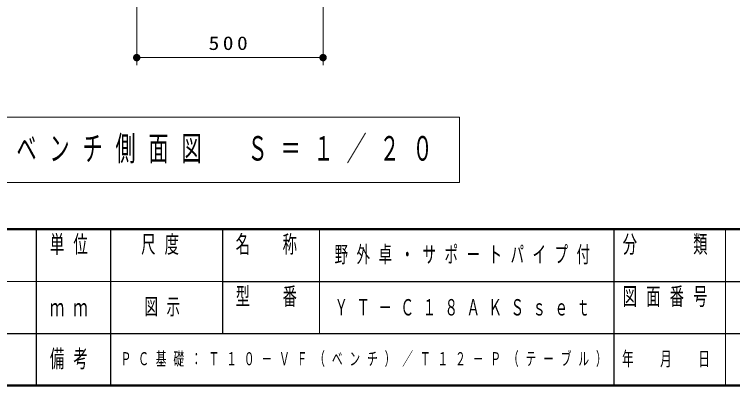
# Model space of a CAD drawing. Units: millimetres on the paper, with parts at other scales. Extents: x -365 to 0, y -33 to 257.
# Drawn here: x -210.4 to -114.1, y 0 to 49.8 of the extents above; entities that cross this region are included whole.
import ezdxf

# ---------------------------------------------------------------- set-up
doc = ezdxf.new("R2010")
doc.units = ezdxf.units.MM
doc.layers.add('LY_1', color=7, linetype='Continuous', lineweight=25)
doc.layers.add('LY_4', color=7, linetype='Continuous', lineweight=13)
doc.styles.add('ＭＳ ゴシック', font='')
doc.styles.get('ＭＳ ゴシック').set_extended_font_data('MS Gothic')

# ---------------------------------------------------------------- blocks, each defined once
blk = doc.blocks.new('filled_dot')
at = {"color": 0, "linetype": 'Continuous', "lineweight": -2, "const_width": 1.25}
blk.add_lwpolyline([(-0.625, 0, 1), (0.625, 0, 1)], format="xyb", close=True, dxfattribs=at)

msp = doc.modelspace()

# ---------------------------------------------------------------- linework, layer by layer
at = {"layer": 'LY_1', "lineweight": 13}
for p, q in [((-194.001, 68.099), (-194.001, 43.036)), ((-169.001, 68.099), (-169.001, 43.036)), ((-169.001, 44.036), (-194.001, 44.036)), ((-150.708, 36.066), (-212.008, 36.066)), ((-150.708, 27.266), (-150.708, 36.066)), ((-212.008, 27.266), (-150.708, 27.266))]:
    msp.add_line(p, q, dxfattribs=at)
at = {"layer": 'LY_4', "lineweight": 50}
for p, q in [((-365, 21), (0, 21)), ((-365, 0), (0, 0))]:
    msp.add_line(p, q, dxfattribs=at)
at = {"layer": 'LY_4', "color": 211, "lineweight": 25}
for p, q in [((-207.5, 21), (-207.5, 0)), ((-197.5, 21), (-197.5, 7)), ((-182.5, 21), (-182.5, 7)), ((-130, 21), (-130, 0)), ((-182.5, 14), (-70, 14)), ((-237.5, 7), (0, 7))]:
    msp.add_line(p, q, dxfattribs=at)
at = {"layer": 'LY_4'}
for p, q in [((-169.5, 21), (-169.5, 7)), ((-115, 21), (-115, 0)), ((-237.5, 14), (-182.5, 14))]:
    msp.add_line(p, q, dxfattribs=at)
at = {"layer": 'LY_4', "lineweight": 25}
msp.add_line((-197.5, 7), (-197.5, 0), dxfattribs=at)

# ---------------------------------------------------------------- block references
at = {"layer": 'LY_1', "lineweight": 13, "xscale": 0.4, "yscale": 0.4}
msp.add_blockref('filled_dot', (-194.001, 44.036), dxfattribs=at)
at = {"layer": 'LY_1', "lineweight": 13, "xscale": 0.4, "yscale": 0.4, "rotation": 180}
msp.add_blockref('filled_dot', (-169.001, 44.036), dxfattribs=at)

# ---------------------------------------------------------------- texts
at = {"layer": 'LY_1', "style": 'ＭＳ ゴシック'}
for s, insert, char_height, attachment_point in [('\\T1.33;\\W1.15;500', (-181.501, 45.036), 1.833, 8), ('\\T1.64;\\W0.6;ベンチ側面図\u3000Ｓ＝１／２０', (-181.358, 31.666), 3.299, 5), ('\\T1.64;\\W0.6;野外卓・サポートパイプ付', (-149.75, 17.5), 2.199, 5), ('\\T1.64;\\W0.6;図示', (-190, 10.5), 2.199, 5), ('\\T1.64;\\W0.6;ＹＴ－Ｃ１８ＡＫＳｓｅｔ', (-149.75, 10.5), 2.199, 5), ('\\T1.64;\\W0.6;ＰＣ基礎：Ｔ１０－ＶＦ（ベンチ）／Ｔ１２－Ｐ（テーブル）', (-163.1, 3.5), 1.76, 5)]:
    msp.add_mtext(s, dxfattribs=dict(at, insert=insert, char_height=char_height, attachment_point=attachment_point))
at = {"layer": 'LY_4', "color": 4, "style": 'ＭＳ ゴシック'}
for s, insert, char_height, attachment_point in [('\\T1.64;\\W0.6;単位', (-202.5, 20.167), 2.346, 2), ('\\T1.64;\\W0.6;尺度', (-190.25, 20.167), 2.346, 2), ('\\T1.64;\\W0.6;名\u3000称', (-176, 20.167), 2.346, 2), ('\\T1.64;\\W0.6;分\u3000\u3000類', (-122.5, 20.167), 2.346, 2), ('\\T1.64;\\W0.6;型\u3000番', (-176, 13.167), 2.346, 2), ('\\T1.64;\\W0.6;図面番号', (-122.5, 13.167), 2.346, 2), ('\\T1.64;\\W0.6;ｍｍ', (-202.5, 10.5), 2.346, 5), ('\\T1.64;\\W0.6;備考', (-202.5, 3.5), 2.346, 5), ('\\T1.64;\\W0.6;年\u3000月\u3000日', (-122.5, 3.5), 1.906, 5)]:
    msp.add_mtext(s, dxfattribs=dict(at, insert=insert, char_height=char_height, attachment_point=attachment_point))

doc.saveas('drawing.dxf')
